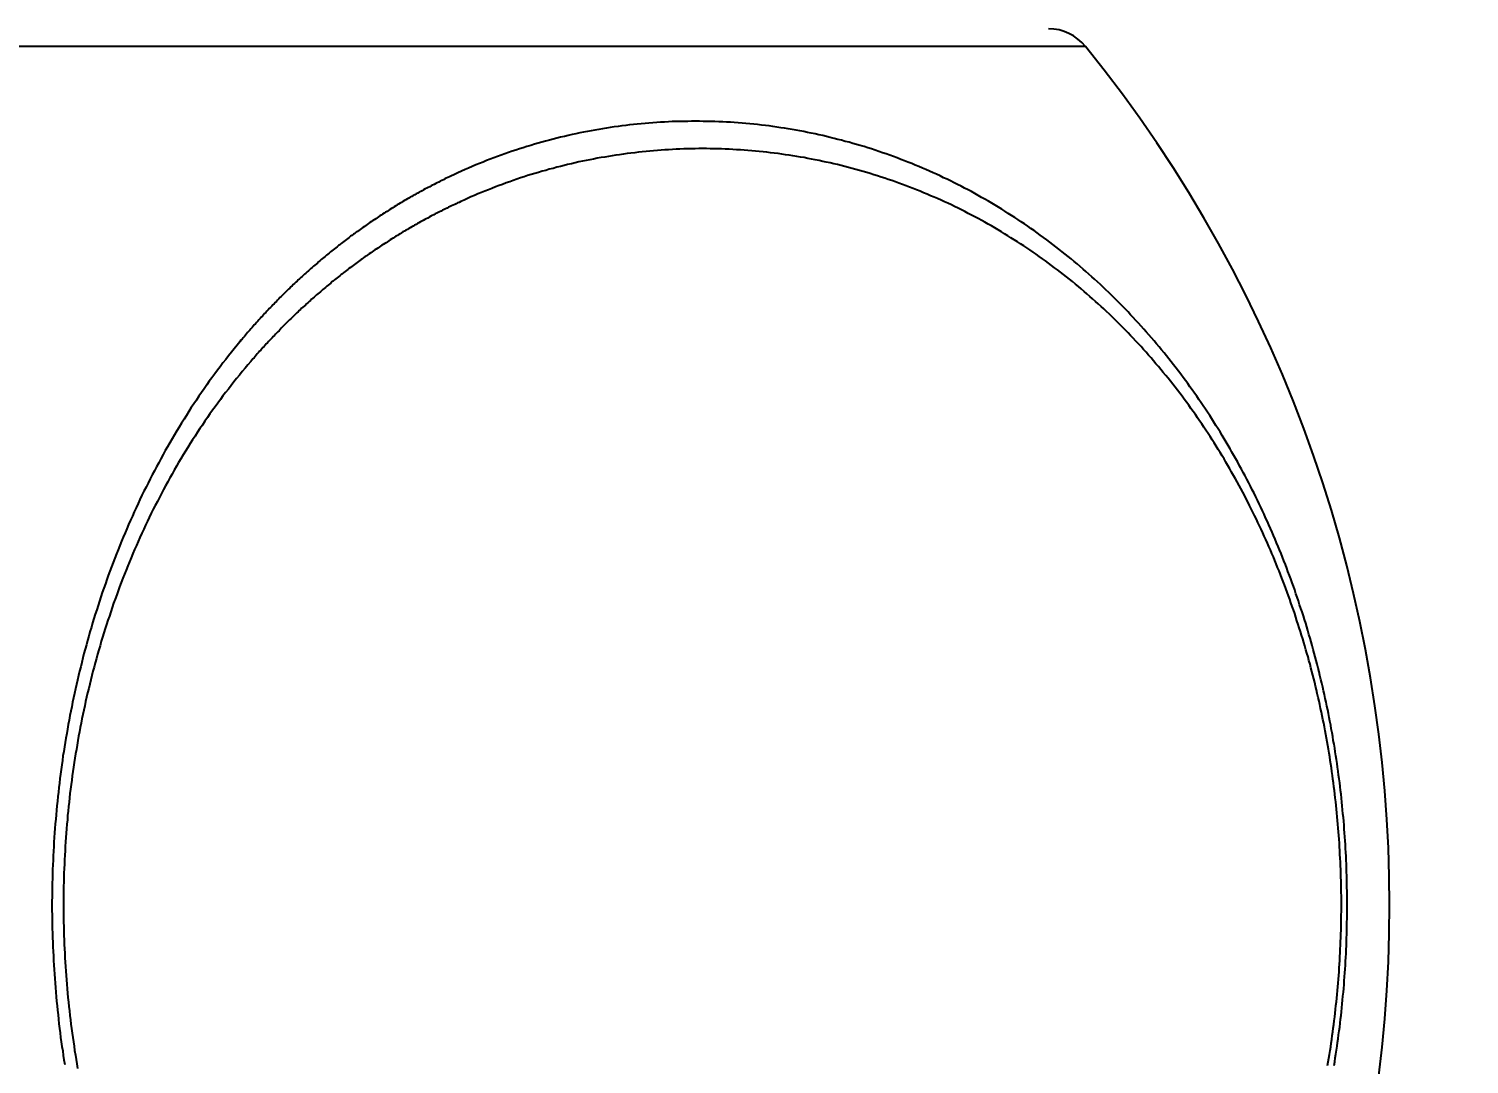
# Model space of a CAD drawing. Header units: millimetres. Extents: x 0 to 3800, y -67 to 2530.
# Drawn here: x 2336.78 to 2346.07, y 1605.54 to 1612.21 of the extents above; entities that cross this region are included whole.
import ezdxf

# ---------------------------------------------------------------- set-up
doc = ezdxf.new("R2010")
doc.units = ezdxf.units.MM
doc.layers.add('내부선 및 부속', color=4, linetype='Continuous')
doc.layers.add('치수선', color=7, linetype='Continuous')
doc.styles.add('____', font='')
doc.styles.get('____').set_extended_font_data('굴림')
doc.dimstyles.new('MSADIM', dxfattribs={"dimtxt": 33, "dimasz": 17, "dimexe": 10, "dimexo": 7.5, "dimgap": 10, "dimtad": 0, "dimtih": 1, "dimtoh": 1, "dimdec": 0, "dimzin": 1, "dimdsep": 46, "dimtxsty": '____', "dimcen": 11.25, "dimadec": 0, "dimazin": 0, "dimtfac": 1, "dimtdec": 0, "dimtix": 1, "dimtmove": 0, "dimatfit": 3, "dimfxl": 1, "dimtolj": 1, "dimtzin": 1, "dimarcsym": 0})

# ---------------------------------------------------------------- blocks, each defined once
blk = doc.blocks.new('*D52')
at = {"layer": '치수선', "color": 0, "linetype": 'Continuous', "lineweight": -2, "transparency": 16777216}
for p, q in [((2932.4547, 1675.4392), (2932.4547, 1337.9392)), ((2232.4547, 1355.3142), (2232.4547, 1337.9392)), ((2249.4547, 1347.9392), (2545.3242, 1347.9392)), ((2915.4547, 1347.9392), (2619.5852, 1347.9392))]:
    blk.add_line(p, q, dxfattribs=at)
at = {"layer": '치수선', "color": 0, "linetype": 'Continuous', "transparency": 16777216}
for points in [[(2249.4547, 1350.7725), (2249.4547, 1345.1059), (2232.4547, 1347.9392)], [(2915.4547, 1350.7725), (2915.4547, 1345.1059), (2932.4547, 1347.9392)]]:
    blk.add_solid(points, dxfattribs=at)
at = {"layer": '치수선', "color": 0, "linetype": 'Continuous', "transparency": 16777216, "insert": (2582.4547, 1347.9392), "char_height": 25, "attachment_point": 5, "style": '____'}
blk.add_mtext('\\A1;700', dxfattribs=at)

msp = doc.modelspace()

# ---------------------------------------------------------------- linework, layer by layer
at = {"layer": '내부선 및 부속', "linetype": 'Continuous'}
msp.add_line((2343.5929, 1612.0994), (2301.3163, 1612.0994), dxfattribs=at)
at = {"layer": '내부선 및 부속', "linetype": 'Continuous', "flags": 128}
for points in [[(2345.1946, 1605.5322), (2345.1986, 1605.5572), (2345.2026, 1605.5812), (2345.2066, 1605.6062), (2345.2096, 1605.6312), (2345.2136, 1605.6562), (2345.2166, 1605.6812), (2345.2206, 1605.7052), (2345.2236, 1605.7302), (2345.2276, 1605.7552), (2345.2306, 1605.7802), (2345.2336, 1605.8052), (2345.2366, 1605.8302), (2345.2396, 1605.8552), (2345.2416, 1605.8792), (2345.2446, 1605.9042), (2345.2476, 1605.9292), (2345.2496, 1605.9542), (2345.2516, 1605.9792), (2345.2546, 1606.0042), (2345.2566, 1606.0292), (2345.2586, 1606.0542), (2345.2606, 1606.0792), (2345.2626, 1606.1042), (2345.2636, 1606.1292), (2345.2656, 1606.1542), (2345.2676, 1606.1792), (2345.2686, 1606.2042), (2345.2706, 1606.2292), (2345.2716, 1606.2542), (2345.2726, 1606.2792), (2345.2736, 1606.3042), (2345.2746, 1606.3292), (2345.2756, 1606.3542), (2345.2766, 1606.3792), (2345.2766, 1606.4042), (2345.2776, 1606.4302), (2345.2776, 1606.4552), (2345.2786, 1606.4802), (2345.2786, 1606.5052), (2345.2786, 1606.5302), (2345.2786, 1606.5552), (2345.2786, 1606.5802), (2345.2786, 1606.6052), (2345.2786, 1606.6302), (2345.2786, 1606.6552), (2345.2776, 1606.6802), (2345.2776, 1606.7052), (2345.2766, 1606.7302), (2345.2766, 1606.7552), (2345.2756, 1606.7802), (2345.2746, 1606.8052), (2345.2736, 1606.8302), (2345.2726, 1606.8552), (2345.2716, 1606.8812), (2345.2706, 1606.9062), (2345.2686, 1606.9312), (2345.2676, 1606.9562), (2345.2656, 1606.9812), (2345.2636, 1607.0062), (2345.2626, 1607.0312), (2345.2606, 1607.0562), (2345.2586, 1607.0812), (2345.2566, 1607.1062), (2345.2546, 1607.1302), (2345.2516, 1607.1552), (2345.2496, 1607.1802), (2345.2476, 1607.2052), (2345.2446, 1607.2302), (2345.2416, 1607.2552), (2345.2396, 1607.2802), (2345.2366, 1607.3052), (2345.2336, 1607.3302), (2345.2306, 1607.3552), (2345.2276, 1607.3802), (2345.2236, 1607.4042), (2345.2206, 1607.4292), (2345.2166, 1607.4542), (2345.2136, 1607.4792), (2345.2096, 1607.5042), (2345.2056, 1607.5282), (2345.2026, 1607.5532), (2345.1986, 1607.5782), (2345.1946, 1607.6032), (2345.1896, 1607.6272), (2345.1856, 1607.6522), (2345.1816, 1607.6772), (2345.1766, 1607.7012), (2345.1726, 1607.7262), (2345.1676, 1607.7512), (2345.1626, 1607.7752), (2345.1586, 1607.8002), (2345.1586, 1607.8002), (2345.1536, 1607.8242), (2345.1486, 1607.8492), (2345.1426, 1607.8742), (2345.1376, 1607.8982), (2345.1326, 1607.9232), (2345.1266, 1607.9472), (2345.1216, 1607.9712), (2345.1156, 1607.9962), (2345.1096, 1608.0202), (2345.1036, 1608.0452), (2345.0976, 1608.0692), (2345.0916, 1608.0932), (2345.0856, 1608.1182), (2345.0796, 1608.1422), (2345.0736, 1608.1662), (2345.0666, 1608.1902), (2345.0606, 1608.2142), (2345.0536, 1608.2392), (2345.0466, 1608.2632), (2345.0396, 1608.2872), (2345.0326, 1608.3112), (2345.0256, 1608.3352), (2345.0186, 1608.3592), (2345.0116, 1608.3832), (2345.0036, 1608.4072), (2344.9966, 1608.4312), (2344.9886, 1608.4552), (2344.9806, 1608.4782), (2344.9726, 1608.5022), (2344.9656, 1608.5262), (2344.9576, 1608.5502), (2344.9486, 1608.5732), (2344.9406, 1608.5972), (2344.9326, 1608.6212), (2344.9236, 1608.6442), (2344.9156, 1608.6682), (2344.9066, 1608.6912), (2344.8976, 1608.7152), (2344.8896, 1608.7382), (2344.8806, 1608.7622), (2344.8706, 1608.7852), (2344.8616, 1608.8082), (2344.8526, 1608.8322), (2344.8436, 1608.8552), (2344.8336, 1608.8782), (2344.8236, 1608.9012), (2344.8146, 1608.9242), (2344.8046, 1608.9472), (2344.7946, 1608.9702), (2344.7846, 1608.9932), (2344.7746, 1609.0162), (2344.7646, 1609.0392), (2344.7536, 1609.0622), (2344.7436, 1609.0852), (2344.7326, 1609.1072), (2344.7226, 1609.1302), (2344.7116, 1609.1532), (2344.7006, 1609.1752), (2344.6896, 1609.1982), (2344.6786, 1609.2202), (2344.6676, 1609.2432), (2344.6556, 1609.2652), (2344.6446, 1609.2872), (2344.6326, 1609.3102), (2344.6216, 1609.3322), (2344.6096, 1609.3542), (2344.5976, 1609.3762), (2344.5856, 1609.3982), (2344.5736, 1609.4202), (2344.5616, 1609.4422), (2344.5486, 1609.4642), (2344.5366, 1609.4852), (2344.5246, 1609.5072), (2344.5116, 1609.5292), (2344.4986, 1609.5502), (2344.4856, 1609.5722), (2344.4726, 1609.5932), (2344.4596, 1609.6152), (2344.4466, 1609.6362), (2344.4336, 1609.6572), (2344.4206, 1609.6792), (2344.4066, 1609.7002), (2344.3936, 1609.7212), (2344.3796, 1609.7422), (2344.3656, 1609.7632), (2344.3516, 1609.7832), (2344.3376, 1609.8042), (2344.3236, 1609.8252), (2344.3096, 1609.8452), (2344.2946, 1609.8662), (2344.2806, 1609.8862), (2344.2656, 1609.9072), (2344.2516, 1609.9272), (2344.2366, 1609.9472), (2344.2216, 1609.9672), (2344.2066, 1609.9882), (2344.1916, 1610.0082), (2344.1766, 1610.0272), (2344.1606, 1610.0472), (2344.1456, 1610.0672), (2344.1456, 1610.0672), (2344.1296, 1610.0872), (2344.1146, 1610.1062), (2344.0986, 1610.1262), (2344.0826, 1610.1452), (2344.0666, 1610.1642), (2344.0506, 1610.1842), (2344.0346, 1610.2032), (2344.0176, 1610.2222), (2344.0016, 1610.2412), (2343.9846, 1610.2602), (2343.9686, 1610.2782), (2343.9516, 1610.2972), (2343.9346, 1610.3162), (2343.9176, 1610.3342), (2343.9006, 1610.3522), (2343.8836, 1610.3712), (2343.8666, 1610.3892), (2343.8496, 1610.4072), (2343.8316, 1610.4252), (2343.8146, 1610.4432), (2343.7966, 1610.4612), (2343.7786, 1610.4782), (2343.7606, 1610.4962), (2343.7426, 1610.5132), (2343.7246, 1610.5312), (2343.7066, 1610.5482), (2343.6886, 1610.5652), (2343.6696, 1610.5822), (2343.6516, 1610.5992), (2343.6326, 1610.6162), (2343.6146, 1610.6322), (2343.5956, 1610.6492), (2343.5766, 1610.6652), (2343.5576, 1610.6822), (2343.5386, 1610.6982), (2343.5196, 1610.7142), (2343.5006, 1610.7302), (2343.4806, 1610.7462), (2343.4616, 1610.7622), (2343.4416, 1610.7772), (2343.4216, 1610.7932), (2343.4026, 1610.8082), (2343.3826, 1610.8242), (2343.3626, 1610.8392), (2343.3426, 1610.8542), (2343.3226, 1610.8692), (2343.3016, 1610.8842), (2343.2816, 1610.8982), (2343.2616, 1610.9132), (2343.2406, 1610.9272), (2343.2206, 1610.9412), (2343.1996, 1610.9562), (2343.1786, 1610.9702), (2343.1576, 1610.9842), (2343.1366, 1610.9972), (2343.1156, 1611.0112), (2343.0946, 1611.0242), (2343.0736, 1611.0382), (2343.0526, 1611.0512), (2343.0316, 1611.0642), (2343.0096, 1611.0772), (2342.9886, 1611.0902), (2342.9666, 1611.1032), (2342.9446, 1611.1152), (2342.9226, 1611.1272), (2342.9016, 1611.1402), (2342.8796, 1611.1522), (2342.8576, 1611.1642), (2342.8356, 1611.1762), (2342.8126, 1611.1872), (2342.7906, 1611.1992), (2342.7686, 1611.2102), (2342.7466, 1611.2212), (2342.7236, 1611.2332), (2342.7016, 1611.2442), (2342.6786, 1611.2542), (2342.6556, 1611.2652), (2342.6336, 1611.2762), (2342.6106, 1611.2862), (2342.5876, 1611.2962), (2342.5646, 1611.3062), (2342.5416, 1611.3162), (2342.5186, 1611.3262), (2342.4956, 1611.3352), (2342.4726, 1611.3452), (2342.4486, 1611.3542), (2342.4256, 1611.3632), (2342.4026, 1611.3722), (2342.3786, 1611.3812), (2342.3556, 1611.3902), (2342.3316, 1611.3982), (2342.3076, 1611.4072), (2342.2846, 1611.4152), (2342.2606, 1611.4232), (2342.2366, 1611.4312), (2342.2136, 1611.4392), (2342.1896, 1611.4462), (2342.1656, 1611.4542), (2342.1416, 1611.4612), (2342.1176, 1611.4682), (2342.1176, 1611.4682), (2342.0936, 1611.4752), (2342.0696, 1611.4822), (2342.0446, 1611.4882), (2342.0206, 1611.4952), (2341.9966, 1611.5012), (2341.9726, 1611.5072), (2341.9476, 1611.5132), (2341.9236, 1611.5192), (2341.8996, 1611.5252), (2341.8746, 1611.5302), (2341.8506, 1611.5362), (2341.8256, 1611.5412), (2341.8016, 1611.5462), (2341.7766, 1611.5512), (2341.7516, 1611.5552), (2341.7276, 1611.5602), (2341.7026, 1611.5642), (2341.6776, 1611.5682), (2341.6536, 1611.5722), (2341.6286, 1611.5762), (2341.6036, 1611.5802), (2341.5786, 1611.5832), (2341.5536, 1611.5872), (2341.5296, 1611.5902), (2341.5046, 1611.5932), (2341.4796, 1611.5962), (2341.4546, 1611.5982), (2341.4296, 1611.6012), (2341.4046, 1611.6032), (2341.3796, 1611.6052), (2341.3546, 1611.6072), (2341.3296, 1611.6092), (2341.3046, 1611.6112), (2341.2796, 1611.6122), (2341.2546, 1611.6132), (2341.2296, 1611.6142), (2341.2046, 1611.6152), (2341.1796, 1611.6162), (2341.1546, 1611.6172), (2341.1296, 1611.6172), (2341.1046, 1611.6182), (2341.0796, 1611.6182), (2341.0546, 1611.6182), (2341.0296, 1611.6172), (2341.0046, 1611.6172), (2340.9796, 1611.6162), (2340.9546, 1611.6162), (2340.9296, 1611.6152), (2340.9046, 1611.6142), (2340.8796, 1611.6122), (2340.8546, 1611.6112), (2340.8296, 1611.6092), (2340.8046, 1611.6082), (2340.7796, 1611.6062), (2340.7546, 1611.6042), (2340.7296, 1611.6012), (2340.7046, 1611.5992), (2340.6796, 1611.5962), (2340.6546, 1611.5942), (2340.6296, 1611.5912), (2340.6046, 1611.5872), (2340.5806, 1611.5842), (2340.5556, 1611.5812), (2340.5306, 1611.5772), (2340.5056, 1611.5732), (2340.4806, 1611.5692), (2340.4566, 1611.5652), (2340.4316, 1611.5612), (2340.4066, 1611.5562), (2340.3826, 1611.5522), (2340.3576, 1611.5472), (2340.3336, 1611.5422), (2340.3086, 1611.5372), (2340.2846, 1611.5322), (2340.2596, 1611.5262), (2340.2356, 1611.5202), (2340.2106, 1611.5152), (2340.1866, 1611.5092), (2340.1626, 1611.5022), (2340.1386, 1611.4962), (2340.1136, 1611.4902), (2340.0896, 1611.4832), (2340.0656, 1611.4762), (2340.0416, 1611.4692), (2340.0176, 1611.4622), (2339.9936, 1611.4552), (2339.9696, 1611.4472), (2339.9456, 1611.4402), (2339.9216, 1611.4322), (2339.8986, 1611.4242), (2339.8746, 1611.4162), (2339.8506, 1611.4072), (2339.8276, 1611.3992), (2339.8036, 1611.3902), (2339.7806, 1611.3822), (2339.7566, 1611.3732), (2339.7336, 1611.3642), (2339.7106, 1611.3542), (2339.6866, 1611.3452), (2339.6636, 1611.3362), (2339.6636, 1611.3362), (2339.6406, 1611.3262), (2339.6176, 1611.3162), (2339.5946, 1611.3062), (2339.5716, 1611.2962), (2339.5486, 1611.2862), (2339.5266, 1611.2752), (2339.5036, 1611.2642), (2339.5036, 1611.2642)], [(2345.1526, 1605.5322), (2345.1566, 1605.5562), (2345.1606, 1605.5802), (2345.1646, 1605.6042), (2345.1686, 1605.6282), (2345.1726, 1605.6522), (2345.1766, 1605.6762), (2345.1796, 1605.7002), (2345.1826, 1605.7252), (2345.1866, 1605.7492), (2345.1896, 1605.7732), (2345.1926, 1605.7972), (2345.1956, 1605.8212), (2345.1986, 1605.8462), (2345.2016, 1605.8702), (2345.2046, 1605.8942), (2345.2066, 1605.9182), (2345.2096, 1605.9422), (2345.2116, 1605.9672), (2345.2146, 1605.9912), (2345.2166, 1606.0152), (2345.2186, 1606.0402), (2345.2206, 1606.0642), (2345.2226, 1606.0882), (2345.2246, 1606.1122), (2345.2266, 1606.1372), (2345.2276, 1606.1612), (2345.2296, 1606.1852), (2345.2306, 1606.2102), (2345.2326, 1606.2342), (2345.2336, 1606.2582), (2345.2346, 1606.2832), (2345.2356, 1606.3072), (2345.2366, 1606.3322), (2345.2376, 1606.3562), (2345.2386, 1606.3802), (2345.2396, 1606.4052), (2345.2396, 1606.4292), (2345.2406, 1606.4532), (2345.2406, 1606.4782), (2345.2406, 1606.5022), (2345.2416, 1606.5272), (2345.2416, 1606.5512), (2345.2416, 1606.5752), (2345.2416, 1606.6002), (2345.2416, 1606.6242), (2345.2406, 1606.6492), (2345.2406, 1606.6732), (2345.2396, 1606.6972), (2345.2396, 1606.7222), (2345.2386, 1606.7462), (2345.2386, 1606.7702), (2345.2376, 1606.7952), (2345.2366, 1606.8192), (2345.2356, 1606.8432), (2345.2346, 1606.8682), (2345.2326, 1606.8922), (2345.2316, 1606.9172), (2345.2296, 1606.9412), (2345.2286, 1606.9652), (2345.2266, 1606.9902), (2345.2256, 1607.0142), (2345.2236, 1607.0382), (2345.2216, 1607.0622), (2345.2196, 1607.0872), (2345.2176, 1607.1112), (2345.2146, 1607.1352), (2345.2126, 1607.1602), (2345.2106, 1607.1842), (2345.2076, 1607.2082), (2345.2056, 1607.2322), (2345.2026, 1607.2572), (2345.1996, 1607.2812), (2345.1966, 1607.3052), (2345.1936, 1607.3292), (2345.1906, 1607.3532), (2345.1876, 1607.3782), (2345.1846, 1607.4022), (2345.1806, 1607.4262), (2345.1776, 1607.4502), (2345.1736, 1607.4742), (2345.1696, 1607.4982), (2345.1666, 1607.5222), (2345.1626, 1607.5462), (2345.1586, 1607.5702), (2345.1546, 1607.5942), (2345.1496, 1607.6182), (2345.1456, 1607.6422), (2345.1416, 1607.6662), (2345.1366, 1607.6902), (2345.1326, 1607.7142), (2345.1276, 1607.7382), (2345.1226, 1607.7622), (2345.1176, 1607.7862), (2345.1176, 1607.7862), (2345.1126, 1607.8102), (2345.1076, 1607.8342), (2345.1026, 1607.8582), (2345.0976, 1607.8812), (2345.0926, 1607.9052), (2345.0866, 1607.9292), (2345.0806, 1607.9532), (2345.0756, 1607.9762), (2345.0696, 1608.0002), (2345.0636, 1608.0242), (2345.0576, 1608.0472), (2345.0516, 1608.0712), (2345.0456, 1608.0952), (2345.0396, 1608.1182), (2345.0326, 1608.1422), (2345.0266, 1608.1652), (2345.0196, 1608.1892), (2345.0136, 1608.2122), (2345.0066, 1608.2362), (2344.9996, 1608.2592), (2344.9926, 1608.2822), (2344.9856, 1608.3062), (2344.9786, 1608.3292), (2344.9706, 1608.3522), (2344.9636, 1608.3752), (2344.9556, 1608.3992), (2344.9486, 1608.4222), (2344.9406, 1608.4452), (2344.9326, 1608.4682), (2344.9246, 1608.4912), (2344.9166, 1608.5142), (2344.9086, 1608.5372), (2344.9006, 1608.5602), (2344.8926, 1608.5832), (2344.8836, 1608.6062), (2344.8756, 1608.6292), (2344.8666, 1608.6512), (2344.8576, 1608.6742), (2344.8486, 1608.6972), (2344.8406, 1608.7202), (2344.8306, 1608.7422), (2344.8216, 1608.7652), (2344.8126, 1608.7872), (2344.8036, 1608.8102), (2344.7936, 1608.8322), (2344.7846, 1608.8552), (2344.7746, 1608.8772), (2344.7646, 1608.8992), (2344.7546, 1608.9222), (2344.7446, 1608.9442), (2344.7346, 1608.9662), (2344.7246, 1608.9882), (2344.7146, 1609.0102), (2344.7036, 1609.0322), (2344.6936, 1609.0542), (2344.6826, 1609.0762), (2344.6716, 1609.0982), (2344.6606, 1609.1202), (2344.6496, 1609.1422), (2344.6386, 1609.1642), (2344.6276, 1609.1852), (2344.6166, 1609.2072), (2344.6056, 1609.2282), (2344.5936, 1609.2502), (2344.5826, 1609.2712), (2344.5706, 1609.2932), (2344.5586, 1609.3142), (2344.5466, 1609.3352), (2344.5346, 1609.3572), (2344.5226, 1609.3782), (2344.5106, 1609.3992), (2344.4976, 1609.4202), (2344.4856, 1609.4412), (2344.4726, 1609.4622), (2344.4606, 1609.4832), (2344.4476, 1609.5032), (2344.4346, 1609.5242), (2344.4216, 1609.5452), (2344.4086, 1609.5652), (2344.3956, 1609.5862), (2344.3826, 1609.6062), (2344.3686, 1609.6272), (2344.3556, 1609.6472), (2344.3416, 1609.6672), (2344.3276, 1609.6872), (2344.3146, 1609.7072), (2344.3006, 1609.7272), (2344.2866, 1609.7472), (2344.2716, 1609.7672), (2344.2576, 1609.7872), (2344.2436, 1609.8072), (2344.2286, 1609.8262), (2344.2146, 1609.8462), (2344.1996, 1609.8652), (2344.1846, 1609.8852), (2344.1696, 1609.9042), (2344.1546, 1609.9232), (2344.1396, 1609.9422), (2344.1246, 1609.9612), (2344.1096, 1609.9802), (2344.1096, 1609.9802), (2344.0936, 1609.9992), (2344.0786, 1610.0182), (2344.0626, 1610.0372), (2344.0466, 1610.0552), (2344.0316, 1610.0742), (2344.0156, 1610.0922), (2343.9996, 1610.1102), (2343.9826, 1610.1292), (2343.9666, 1610.1472), (2343.9506, 1610.1652), (2343.9336, 1610.1832), (2343.9176, 1610.2012), (2343.9006, 1610.2192), (2343.8836, 1610.2362), (2343.8666, 1610.2542), (2343.8496, 1610.2712), (2343.8326, 1610.2892), (2343.8156, 1610.3062), (2343.7986, 1610.3232), (2343.7816, 1610.3402), (2343.7636, 1610.3572), (2343.7466, 1610.3742), (2343.7286, 1610.3912), (2343.7106, 1610.4082), (2343.6926, 1610.4242), (2343.6746, 1610.4412), (2343.6566, 1610.4572), (2343.6386, 1610.4732), (2343.6206, 1610.4892), (2343.6016, 1610.5052), (2343.5836, 1610.5212), (2343.5646, 1610.5372), (2343.5466, 1610.5532), (2343.5276, 1610.5682), (2343.5086, 1610.5842), (2343.4896, 1610.5992), (2343.4706, 1610.6142), (2343.4516, 1610.6292), (2343.4326, 1610.6442), (2343.4126, 1610.6592), (2343.3936, 1610.6742), (2343.3736, 1610.6892), (2343.3546, 1610.7032), (2343.3346, 1610.7182), (2343.3146, 1610.7322), (2343.2946, 1610.7462), (2343.2756, 1610.7602), (2343.2556, 1610.7742), (2343.2346, 1610.7882), (2343.2146, 1610.8012), (2343.1946, 1610.8152), (2343.1746, 1610.8282), (2343.1536, 1610.8412), (2343.1336, 1610.8542), (2343.1126, 1610.8672), (2343.0916, 1610.8802), (2343.0706, 1610.8932), (2343.0506, 1610.9062), (2343.0296, 1610.9182), (2343.0086, 1610.9302), (2342.9876, 1610.9432), (2342.9656, 1610.9552), (2342.9446, 1610.9672), (2342.9236, 1610.9782), (2342.9016, 1610.9902), (2342.8806, 1611.0022), (2342.8586, 1611.0132), (2342.8376, 1611.0242), (2342.8156, 1611.0352), (2342.7936, 1611.0462), (2342.7716, 1611.0572), (2342.7496, 1611.0682), (2342.7286, 1611.0782), (2342.7056, 1611.0892), (2342.6836, 1611.0992), (2342.6616, 1611.1092), (2342.6396, 1611.1192), (2342.6176, 1611.1292), (2342.5946, 1611.1382), (2342.5726, 1611.1482), (2342.5496, 1611.1572), (2342.5276, 1611.1672), (2342.5046, 1611.1762), (2342.4826, 1611.1852), (2342.4596, 1611.1932), (2342.4366, 1611.2022), (2342.4136, 1611.2112), (2342.3906, 1611.2192), (2342.3676, 1611.2272), (2342.3446, 1611.2352), (2342.3216, 1611.2432), (2342.2986, 1611.2512), (2342.2756, 1611.2582), (2342.2526, 1611.2662), (2342.2296, 1611.2732), (2342.2056, 1611.2802), (2342.1826, 1611.2872), (2342.1596, 1611.2942), (2342.1356, 1611.3012), (2342.1126, 1611.3072), (2342.1126, 1611.3072), (2342.0886, 1611.3142), (2342.0656, 1611.3202), (2342.0416, 1611.3262), (2342.0176, 1611.3322), (2341.9946, 1611.3382), (2341.9706, 1611.3432), (2341.9466, 1611.3492), (2341.9226, 1611.3542), (2341.8996, 1611.3592), (2341.8756, 1611.3642), (2341.8516, 1611.3692), (2341.8276, 1611.3742), (2341.8036, 1611.3782), (2341.7796, 1611.3832), (2341.7556, 1611.3872), (2341.7316, 1611.3912), (2341.7076, 1611.3952), (2341.6836, 1611.3992), (2341.6596, 1611.4022), (2341.6356, 1611.4062), (2341.6116, 1611.4092), (2341.5866, 1611.4122), (2341.5626, 1611.4152), (2341.5386, 1611.4182), (2341.5146, 1611.4202), (2341.4896, 1611.4232), (2341.4656, 1611.4252), (2341.4416, 1611.4272), (2341.4176, 1611.4292), (2341.3926, 1611.4312), (2341.3686, 1611.4332), (2341.3446, 1611.4342), (2341.3196, 1611.4362), (2341.2956, 1611.4372), (2341.2716, 1611.4382), (2341.2466, 1611.4392), (2341.2226, 1611.4392), (2341.1986, 1611.4402), (2341.1736, 1611.4402), (2341.1496, 1611.4412), (2341.1256, 1611.4412), (2341.1006, 1611.4412), (2341.0766, 1611.4402), (2341.0526, 1611.4402), (2341.0276, 1611.4402), (2341.0036, 1611.4392), (2340.9786, 1611.4382), (2340.9546, 1611.4372), (2340.9306, 1611.4362), (2340.9056, 1611.4342), (2340.8816, 1611.4332), (2340.8576, 1611.4312), (2340.8336, 1611.4292), (2340.8086, 1611.4272), (2340.7846, 1611.4252), (2340.7606, 1611.4232), (2340.7356, 1611.4212), (2340.7116, 1611.4182), (2340.6876, 1611.4152), (2340.6636, 1611.4122), (2340.6396, 1611.4092), (2340.6156, 1611.4062), (2340.5906, 1611.4022), (2340.5666, 1611.3992), (2340.5426, 1611.3952), (2340.5186, 1611.3912), (2340.4946, 1611.3872), (2340.4706, 1611.3832), (2340.4466, 1611.3792), (2340.4226, 1611.3742), (2340.3986, 1611.3702), (2340.3746, 1611.3652), (2340.3516, 1611.3602), (2340.3276, 1611.3552), (2340.3036, 1611.3492), (2340.2796, 1611.3442), (2340.2556, 1611.3382), (2340.2326, 1611.3332), (2340.2086, 1611.3272), (2340.1856, 1611.3212), (2340.1616, 1611.3142), (2340.1376, 1611.3082), (2340.1146, 1611.3012), (2340.0906, 1611.2952), (2340.0676, 1611.2882), (2340.0446, 1611.2812), (2340.0206, 1611.2742), (2339.9976, 1611.2672), (2339.9746, 1611.2592), (2339.9516, 1611.2522), (2339.9286, 1611.2442), (2339.9056, 1611.2362), (2339.8826, 1611.2282), (2339.8596, 1611.2202), (2339.8366, 1611.2112), (2339.8136, 1611.2032), (2339.7906, 1611.1942), (2339.7676, 1611.1852), (2339.7456, 1611.1762), (2339.7226, 1611.1672), (2339.7226, 1611.1672), (2339.7006, 1611.1582), (2339.6776, 1611.1492), (2339.6556, 1611.1392), (2339.6326, 1611.1302), (2339.6106, 1611.1202), (2339.5886, 1611.1102), (2339.5666, 1611.1002), (2339.5666, 1611.1002)], [(2339.5036, 1611.2642), (2339.4936, 1611.2602), (2339.4836, 1611.2552), (2339.4736, 1611.2502), (2339.4646, 1611.2462), (2339.4546, 1611.2412), (2339.4446, 1611.2362), (2339.4346, 1611.2312), (2339.4246, 1611.2262), (2339.4156, 1611.2212), (2339.4056, 1611.2162), (2339.3956, 1611.2112), (2339.3856, 1611.2062), (2339.3766, 1611.2012), (2339.3666, 1611.1962), (2339.3566, 1611.1912), (2339.3476, 1611.1862), (2339.3376, 1611.1812), (2339.3276, 1611.1762), (2339.3186, 1611.1702), (2339.3086, 1611.1652), (2339.2986, 1611.1602), (2339.2896, 1611.1552), (2339.2796, 1611.1492), (2339.2706, 1611.1442), (2339.2606, 1611.1392), (2339.2516, 1611.1332), (2339.2416, 1611.1282), (2339.2326, 1611.1222), (2339.2226, 1611.1172), (2339.2136, 1611.1112), (2339.2036, 1611.1062), (2339.1946, 1611.1002), (2339.1846, 1611.0952), (2339.1756, 1611.0892), (2339.1666, 1611.0832), (2339.1566, 1611.0782), (2339.1476, 1611.0722), (2339.1376, 1611.0662), (2339.1286, 1611.0602), (2339.1196, 1611.0552), (2339.1106, 1611.0492), (2339.1006, 1611.0432), (2339.0916, 1611.0372), (2339.0826, 1611.0312), (2339.0736, 1611.0252), (2339.0636, 1611.0192), (2339.0546, 1611.0132), (2339.0456, 1611.0072), (2339.0366, 1611.0012), (2339.0276, 1610.9952), (2339.0186, 1610.9892), (2339.0086, 1610.9832), (2338.9996, 1610.9772), (2338.9906, 1610.9712), (2338.9816, 1610.9652), (2338.9726, 1610.9592), (2338.9636, 1610.9522), (2338.9546, 1610.9462), (2338.9456, 1610.9402), (2338.9366, 1610.9332), (2338.9276, 1610.9272), (2338.9186, 1610.9212), (2338.9096, 1610.9142), (2338.9006, 1610.9082), (2338.8926, 1610.9022), (2338.8836, 1610.8952), (2338.8746, 1610.8892), (2338.8656, 1610.8822), (2338.8566, 1610.8762), (2338.8476, 1610.8692), (2338.8396, 1610.8622), (2338.8306, 1610.8562), (2338.8216, 1610.8492), (2338.8126, 1610.8432), (2338.8046, 1610.8362), (2338.7956, 1610.8292), (2338.7866, 1610.8222), (2338.7786, 1610.8162), (2338.7696, 1610.8092), (2338.7616, 1610.8022), (2338.7526, 1610.7952), (2338.7436, 1610.7882), (2338.7356, 1610.7822), (2338.7266, 1610.7752), (2338.7186, 1610.7682), (2338.7096, 1610.7612), (2338.7016, 1610.7542), (2338.6926, 1610.7472), (2338.6846, 1610.7402), (2338.6766, 1610.7332), (2338.6676, 1610.7262), (2338.6596, 1610.7192), (2338.6506, 1610.7122), (2338.6426, 1610.7042), (2338.6346, 1610.6972), (2338.6256, 1610.6902), (2338.6176, 1610.6832), (2338.6096, 1610.6762), (2338.6016, 1610.6682), (2338.5926, 1610.6612), (2338.5926, 1610.6612), (2338.5846, 1610.6542), (2338.5766, 1610.6472), (2338.5686, 1610.6392), (2338.5606, 1610.6322), (2338.5526, 1610.6252), (2338.5446, 1610.6172), (2338.5356, 1610.6102), (2338.5276, 1610.6022), (2338.5196, 1610.5952), (2338.5116, 1610.5872), (2338.5036, 1610.5802), (2338.4956, 1610.5722), (2338.4876, 1610.5652), (2338.4796, 1610.5572), (2338.4726, 1610.5502), (2338.4646, 1610.5422), (2338.4566, 1610.5352), (2338.4486, 1610.5272), (2338.4406, 1610.5192), (2338.4326, 1610.5122), (2338.4246, 1610.5042), (2338.4176, 1610.4962), (2338.4096, 1610.4882), (2338.4016, 1610.4812), (2338.3936, 1610.4732), (2338.3866, 1610.4652), (2338.3786, 1610.4572), (2338.3706, 1610.4492), (2338.3636, 1610.4422), (2338.3556, 1610.4342), (2338.3486, 1610.4262), (2338.3406, 1610.4182), (2338.3326, 1610.4102), (2338.3256, 1610.4022), (2338.3176, 1610.3942), (2338.3106, 1610.3862), (2338.3026, 1610.3782), (2338.2956, 1610.3702), (2338.2886, 1610.3622), (2338.2806, 1610.3542), (2338.2736, 1610.3462), (2338.2656, 1610.3382), (2338.2586, 1610.3292), (2338.2516, 1610.3212), (2338.2436, 1610.3132), (2338.2366, 1610.3052), (2338.2296, 1610.2972), (2338.2226, 1610.2892), (2338.2146, 1610.2802), (2338.2076, 1610.2722), (2338.2006, 1610.2642), (2338.1936, 1610.2562), (2338.1866, 1610.2472), (2338.1796, 1610.2392), (2338.1726, 1610.2312), (2338.1656, 1610.2222), (2338.1586, 1610.2142), (2338.1506, 1610.2062), (2338.1436, 1610.1972), (2338.1436, 1610.1972)], [(2339.5666, 1611.1002), (2339.5566, 1611.0952), (2339.5466, 1611.0912), (2339.5366, 1611.0862), (2339.5276, 1611.0822), (2339.5176, 1611.0772), (2339.5076, 1611.0722), (2339.4976, 1611.0682), (2339.4886, 1611.0632), (2339.4786, 1611.0582), (2339.4686, 1611.0542), (2339.4596, 1611.0492), (2339.4496, 1611.0442), (2339.4406, 1611.0392), (2339.4306, 1611.0342), (2339.4206, 1611.0292), (2339.4116, 1611.0252), (2339.4016, 1611.0202), (2339.3926, 1611.0152), (2339.3826, 1611.0102), (2339.3736, 1611.0052), (2339.3636, 1611.0002), (2339.3546, 1610.9942), (2339.3446, 1610.9892), (2339.3356, 1610.9842), (2339.3256, 1610.9792), (2339.3166, 1610.9742), (2339.3066, 1610.9692), (2339.2976, 1610.9632), (2339.2886, 1610.9582), (2339.2786, 1610.9532), (2339.2696, 1610.9472), (2339.2596, 1610.9422), (2339.2506, 1610.9372), (2339.2416, 1610.9312), (2339.2326, 1610.9262), (2339.2226, 1610.9202), (2339.2136, 1610.9152), (2339.2046, 1610.9092), (2339.1946, 1610.9042), (2339.1856, 1610.8982), (2339.1766, 1610.8932), (2339.1676, 1610.8872), (2339.1586, 1610.8822), (2339.1486, 1610.8762), (2339.1396, 1610.8702), (2339.1306, 1610.8642), (2339.1216, 1610.8592), (2339.1126, 1610.8532), (2339.1036, 1610.8472), (2339.0946, 1610.8412), (2339.0856, 1610.8352), (2339.0766, 1610.8302), (2339.0676, 1610.8242), (2339.0586, 1610.8182), (2339.0496, 1610.8122), (2339.0406, 1610.8062), (2339.0316, 1610.8002), (2339.0226, 1610.7942), (2339.0136, 1610.7882), (2339.0046, 1610.7822), (2338.9956, 1610.7762), (2338.9866, 1610.7702), (2338.9776, 1610.7632), (2338.9686, 1610.7572), (2338.9606, 1610.7512), (2338.9516, 1610.7452), (2338.9426, 1610.7392), (2338.9336, 1610.7322), (2338.9246, 1610.7262), (2338.9166, 1610.7202), (2338.9076, 1610.7132), (2338.8986, 1610.7072), (2338.8906, 1610.7012), (2338.8816, 1610.6942), (2338.8726, 1610.6882), (2338.8646, 1610.6812), (2338.8556, 1610.6752), (2338.8466, 1610.6682), (2338.8386, 1610.6622), (2338.8296, 1610.6552), (2338.8216, 1610.6492), (2338.8126, 1610.6422), (2338.8046, 1610.6352), (2338.7956, 1610.6292), (2338.7876, 1610.6222), (2338.7786, 1610.6152), (2338.7706, 1610.6092), (2338.7616, 1610.6022), (2338.7536, 1610.5952), (2338.7456, 1610.5882), (2338.7366, 1610.5822), (2338.7286, 1610.5752), (2338.7206, 1610.5682), (2338.7116, 1610.5612), (2338.7036, 1610.5542), (2338.6956, 1610.5472), (2338.6866, 1610.5402), (2338.6786, 1610.5332), (2338.6706, 1610.5262), (2338.6626, 1610.5192), (2338.6626, 1610.5192), (2338.6546, 1610.5122), (2338.6456, 1610.5052), (2338.6376, 1610.4982), (2338.6296, 1610.4912), (2338.6216, 1610.4842), (2338.6136, 1610.4772), (2338.6056, 1610.4702), (2338.5976, 1610.4622), (2338.5896, 1610.4552), (2338.5816, 1610.4482), (2338.5736, 1610.4412), (2338.5656, 1610.4332), (2338.5576, 1610.4262), (2338.5496, 1610.4192), (2338.5416, 1610.4122), (2338.5336, 1610.4042), (2338.5256, 1610.3972), (2338.5186, 1610.3892), (2338.5106, 1610.3822), (2338.5026, 1610.3752), (2338.4946, 1610.3672), (2338.4866, 1610.3602), (2338.4796, 1610.3522), (2338.4716, 1610.3452), (2338.4636, 1610.3372), (2338.4556, 1610.3302), (2338.4486, 1610.3222), (2338.4406, 1610.3142), (2338.4326, 1610.3072), (2338.4256, 1610.2992), (2338.4176, 1610.2922), (2338.4106, 1610.2842), (2338.4026, 1610.2762), (2338.3956, 1610.2682), (2338.3876, 1610.2612), (2338.3806, 1610.2532), (2338.3726, 1610.2452), (2338.3656, 1610.2372), (2338.3576, 1610.2302), (2338.3506, 1610.2222), (2338.3426, 1610.2142), (2338.3356, 1610.2062), (2338.3286, 1610.1982), (2338.3206, 1610.1902), (2338.3136, 1610.1832), (2338.3066, 1610.1752), (2338.2996, 1610.1672), (2338.2916, 1610.1592), (2338.2846, 1610.1512), (2338.2776, 1610.1432), (2338.2706, 1610.1352), (2338.2636, 1610.1272), (2338.2556, 1610.1192), (2338.2486, 1610.1112), (2338.2416, 1610.1022), (2338.2346, 1610.0942), (2338.2276, 1610.0862), (2338.2206, 1610.0782), (2338.2136, 1610.0702), (2338.2136, 1610.0702)], [(2338.1436, 1610.1972), (2338.1256, 1610.1752), (2338.1066, 1610.1522), (2338.0886, 1610.1292), (2338.0706, 1610.1062), (2338.0526, 1610.0832), (2338.0346, 1610.0602), (2338.0166, 1610.0362), (2337.9986, 1610.0132), (2337.9816, 1609.9892), (2337.9636, 1609.9652), (2337.9466, 1609.9422), (2337.9296, 1609.9182), (2337.9126, 1609.8942), (2337.8966, 1609.8692), (2337.8796, 1609.8452), (2337.8636, 1609.8212), (2337.8466, 1609.7962), (2337.8306, 1609.7722), (2337.8146, 1609.7472), (2337.7986, 1609.7222), (2337.7836, 1609.6972), (2337.7676, 1609.6722), (2337.7526, 1609.6472), (2337.7366, 1609.6222), (2337.7216, 1609.5972), (2337.7066, 1609.5712), (2337.6916, 1609.5462), (2337.6776, 1609.5202), (2337.6626, 1609.4952), (2337.6486, 1609.4692), (2337.6346, 1609.4432), (2337.6206, 1609.4172), (2337.6066, 1609.3912), (2337.5926, 1609.3652), (2337.5786, 1609.3392), (2337.5656, 1609.3132), (2337.5516, 1609.2862), (2337.5386, 1609.2602), (2337.5256, 1609.2342), (2337.5126, 1609.2072), (2337.4996, 1609.1802), (2337.4876, 1609.1542), (2337.4746, 1609.1272), (2337.4626, 1609.1002), (2337.4506, 1609.0732), (2337.4386, 1609.0462), (2337.4266, 1609.0192), (2337.4146, 1608.9922), (2337.4036, 1608.9652), (2337.3916, 1608.9382), (2337.3806, 1608.9112), (2337.3696, 1608.8842), (2337.3586, 1608.8562), (2337.3476, 1608.8292), (2337.3366, 1608.8012), (2337.3266, 1608.7742), (2337.3166, 1608.7462), (2337.3056, 1608.7192), (2337.2956, 1608.6912), (2337.2856, 1608.6642), (2337.2766, 1608.6362), (2337.2666, 1608.6082), (2337.2566, 1608.5802), (2337.2476, 1608.5532), (2337.2386, 1608.5252), (2337.2296, 1608.4972), (2337.2206, 1608.4692), (2337.2116, 1608.4412), (2337.2026, 1608.4132), (2337.1946, 1608.3852), (2337.1866, 1608.3572), (2337.1776, 1608.3282), (2337.1696, 1608.3002), (2337.1616, 1608.2722), (2337.1546, 1608.2442), (2337.1466, 1608.2152), (2337.1386, 1608.1872), (2337.1316, 1608.1592), (2337.1246, 1608.1302), (2337.1176, 1608.1022), (2337.1106, 1608.0732), (2337.1036, 1608.0452), (2337.0966, 1608.0162), (2337.0906, 1607.9882), (2337.0836, 1607.9592), (2337.0776, 1607.9302), (2337.0716, 1607.9022), (2337.0656, 1607.8732), (2337.0596, 1607.8442), (2337.0536, 1607.8162), (2337.0486, 1607.7872), (2337.0426, 1607.7582), (2337.0376, 1607.7292), (2337.0326, 1607.7002), (2337.0276, 1607.6712), (2337.0226, 1607.6422), (2337.0176, 1607.6142), (2337.0126, 1607.5852), (2337.0086, 1607.5562), (2337.0036, 1607.5272), (2337.0036, 1607.5272), (2336.9996, 1607.4982), (2336.9956, 1607.4692), (2336.9916, 1607.4392), (2336.9876, 1607.4102), (2336.9836, 1607.3812), (2336.9806, 1607.3522), (2336.9766, 1607.3232), (2336.9736, 1607.2942), (2336.9706, 1607.2652), (2336.9676, 1607.2352), (2336.9646, 1607.2062), (2336.9616, 1607.1772), (2336.9586, 1607.1482), (2336.9566, 1607.1192), (2336.9536, 1607.0892), (2336.9516, 1607.0602), (2336.9496, 1607.0312), (2336.9476, 1607.0022), (2336.9456, 1606.9722), (2336.9436, 1606.9432), (2336.9426, 1606.9142), (2336.9406, 1606.8842), (2336.9396, 1606.8552), (2336.9376, 1606.8262), (2336.9366, 1606.7962), (2336.9356, 1606.7672), (2336.9356, 1606.7382), (2336.9346, 1606.7082), (2336.9336, 1606.6792), (2336.9336, 1606.6502), (2336.9336, 1606.6202), (2336.9326, 1606.5912), (2336.9326, 1606.5622), (2336.9326, 1606.5322), (2336.9336, 1606.5032), (2336.9336, 1606.4732), (2336.9346, 1606.4442), (2336.9346, 1606.4152), (2336.9356, 1606.3852), (2336.9366, 1606.3562), (2336.9376, 1606.3272), (2336.9386, 1606.2972), (2336.9396, 1606.2682), (2336.9416, 1606.2392), (2336.9426, 1606.2102), (2336.9446, 1606.1802), (2336.9466, 1606.1512), (2336.9486, 1606.1222), (2336.9506, 1606.0922), (2336.9526, 1606.0632), (2336.9546, 1606.0342), (2336.9576, 1606.0052), (2336.9596, 1605.9752), (2336.9626, 1605.9462), (2336.9656, 1605.9172), (2336.9686, 1605.8882), (2336.9716, 1605.8592), (2336.9746, 1605.8302), (2336.9776, 1605.8002), (2336.9816, 1605.7712), (2336.9856, 1605.7422), (2336.9886, 1605.7132), (2336.9926, 1605.6842), (2336.9966, 1605.6552), (2337.0016, 1605.6262), (2337.0056, 1605.5972), (2337.0096, 1605.5682), (2337.0146, 1605.5392)], [(2338.2136, 1610.0702), (2338.1946, 1610.0482), (2338.1766, 1610.0262), (2338.1586, 1610.0042), (2338.1406, 1609.9822), (2338.1226, 1609.9602), (2338.1046, 1609.9382), (2338.0866, 1609.9152), (2338.0696, 1609.8922), (2338.0516, 1609.8702), (2338.0346, 1609.8472), (2338.0176, 1609.8242), (2338.0006, 1609.8012), (2337.9836, 1609.7782), (2337.9666, 1609.7552), (2337.9506, 1609.7312), (2337.9346, 1609.7082), (2337.9176, 1609.6842), (2337.9016, 1609.6602), (2337.8856, 1609.6372), (2337.8706, 1609.6132), (2337.8546, 1609.5892), (2337.8386, 1609.5652), (2337.8236, 1609.5412), (2337.8086, 1609.5162), (2337.7936, 1609.4922), (2337.7786, 1609.4682), (2337.7636, 1609.4432), (2337.7486, 1609.4182), (2337.7346, 1609.3942), (2337.7206, 1609.3692), (2337.7066, 1609.3442), (2337.6926, 1609.3192), (2337.6786, 1609.2942), (2337.6646, 1609.2692), (2337.6506, 1609.2442), (2337.6376, 1609.2192), (2337.6246, 1609.1932), (2337.6116, 1609.1682), (2337.5986, 1609.1422), (2337.5856, 1609.1172), (2337.5726, 1609.0912), (2337.5596, 1609.0652), (2337.5476, 1609.0402), (2337.5356, 1609.0142), (2337.5236, 1608.9882), (2337.5116, 1608.9622), (2337.4996, 1608.9362), (2337.4876, 1608.9102), (2337.4766, 1608.8832), (2337.4646, 1608.8572), (2337.4536, 1608.8312), (2337.4426, 1608.8042), (2337.4316, 1608.7782), (2337.4206, 1608.7522), (2337.4106, 1608.7252), (2337.3996, 1608.6982), (2337.3896, 1608.6722), (2337.3786, 1608.6452), (2337.3686, 1608.6182), (2337.3586, 1608.5912), (2337.3496, 1608.5652), (2337.3396, 1608.5382), (2337.3296, 1608.5112), (2337.3206, 1608.4842), (2337.3116, 1608.4562), (2337.3026, 1608.4292), (2337.2936, 1608.4022), (2337.2846, 1608.3752), (2337.2756, 1608.3482), (2337.2676, 1608.3202), (2337.2586, 1608.2932), (2337.2506, 1608.2662), (2337.2426, 1608.2382), (2337.2346, 1608.2112), (2337.2266, 1608.1832), (2337.2186, 1608.1562), (2337.2116, 1608.1282), (2337.2036, 1608.1002), (2337.1966, 1608.0732), (2337.1896, 1608.0452), (2337.1826, 1608.0172), (2337.1756, 1607.9892), (2337.1696, 1607.9622), (2337.1626, 1607.9342), (2337.1556, 1607.9062), (2337.1496, 1607.8782), (2337.1436, 1607.8502), (2337.1376, 1607.8222), (2337.1316, 1607.7942), (2337.1256, 1607.7662), (2337.1206, 1607.7382), (2337.1146, 1607.7102), (2337.1096, 1607.6822), (2337.1046, 1607.6542), (2337.0996, 1607.6262), (2337.0946, 1607.5972), (2337.0896, 1607.5692), (2337.0846, 1607.5412), (2337.0806, 1607.5132), (2337.0756, 1607.4842), (2337.0756, 1607.4842), (2337.0716, 1607.4562), (2337.0676, 1607.4282), (2337.0636, 1607.4002), (2337.0596, 1607.3712), (2337.0556, 1607.3432), (2337.0526, 1607.3142), (2337.0486, 1607.2862), (2337.0456, 1607.2582), (2337.0426, 1607.2292), (2337.0396, 1607.2012), (2337.0366, 1607.1722), (2337.0336, 1607.1442), (2337.0316, 1607.1152), (2337.0286, 1607.0872), (2337.0266, 1607.0582), (2337.0246, 1607.0302), (2337.0216, 1607.0012), (2337.0196, 1606.9732), (2337.0186, 1606.9442), (2337.0166, 1606.9152), (2337.0146, 1606.8872), (2337.0136, 1606.8582), (2337.0126, 1606.8302), (2337.0106, 1606.8012), (2337.0096, 1606.7722), (2337.0096, 1606.7442), (2337.0086, 1606.7152), (2337.0076, 1606.6862), (2337.0076, 1606.6582), (2337.0066, 1606.6292), (2337.0066, 1606.6002), (2337.0066, 1606.5722), (2337.0066, 1606.5432), (2337.0066, 1606.5142), (2337.0066, 1606.4862), (2337.0076, 1606.4572), (2337.0086, 1606.4282), (2337.0086, 1606.4002), (2337.0096, 1606.3712), (2337.0106, 1606.3422), (2337.0116, 1606.3132), (2337.0126, 1606.2852), (2337.0146, 1606.2562), (2337.0156, 1606.2272), (2337.0176, 1606.1992), (2337.0196, 1606.1702), (2337.0216, 1606.1412), (2337.0236, 1606.1132), (2337.0256, 1606.0842), (2337.0276, 1606.0562), (2337.0306, 1606.0272), (2337.0326, 1605.9982), (2337.0356, 1605.9702), (2337.0386, 1605.9412), (2337.0416, 1605.9132), (2337.0446, 1605.8842), (2337.0476, 1605.8552), (2337.0516, 1605.8272), (2337.0546, 1605.7982), (2337.0586, 1605.7702), (2337.0626, 1605.7412), (2337.0666, 1605.7132), (2337.0706, 1605.6852), (2337.0746, 1605.6562), (2337.0786, 1605.6282), (2337.0836, 1605.5992), (2337.0886, 1605.5712), (2337.0926, 1605.5432), (2337.0976, 1605.5142)]]:
    msp.add_lwpolyline(points, dxfattribs=at)
at = {"layer": '내부선 및 부속', "linetype": 'Continuous'}
for centre, radius, start, end in [((2343.3536, 1611.9056), 0.308, 39.00214, 90), ((2336.7622, 1606.5676), 8.7898, 320.99786, 39.00214)]:
    msp.add_arc(centre, radius, start, end, dxfattribs=at)

# ---------------------------------------------------------------- dimensions: what is measured, and where the dimension line sits
at = {"layer": '치수선', "linetype": 'Continuous'}
dim = msp.add_linear_dim(base=(2232.4547, 1347.9392), p1=(2932.4547, 1682.9392), p2=(2232.4547, 1362.8142), dimstyle='MSADIM', override={"dimtxt": 25}, dxfattribs=at)
dim.commit()
dim.dimension.update_dxf_attribs({"geometry": '*D52', "text_midpoint": (2582.4547, 1347.9392)})

doc.saveas('drawing.dxf')
